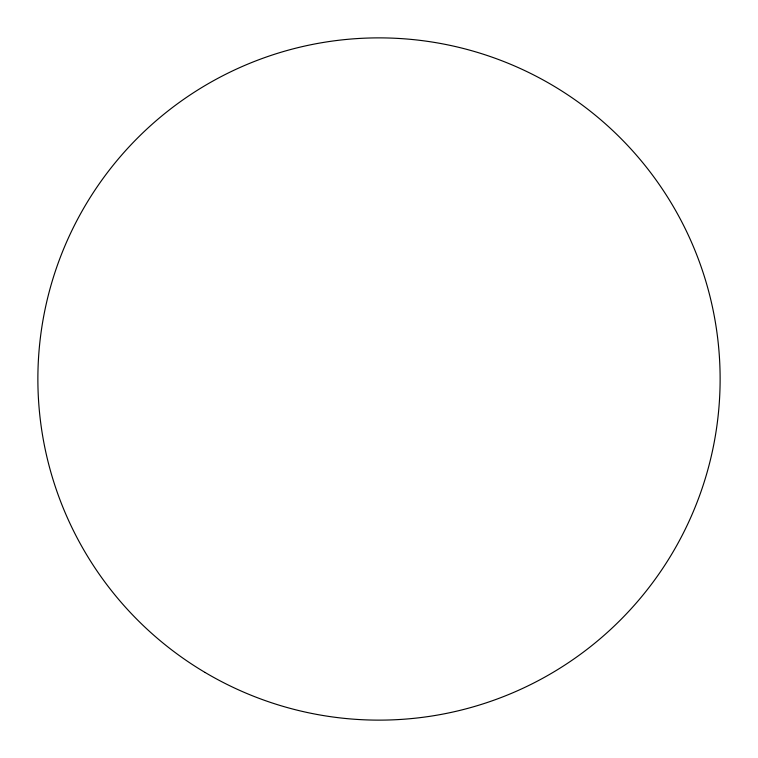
<?xml version="1.0" encoding="UTF-8"?>
<svg xmlns="http://www.w3.org/2000/svg" width="758" height="758" viewBox="0 0 758 758"><rect width="100%" height="100%" fill="white"/><g stroke="black" fill="none" stroke-linecap="round" stroke-linejoin="round"><path stroke-width="1.14" d="M205.048 672.441A341.119 341.119 0 0 0 720.1 382.932A341.119 341.119 0 0 0 211.852 81.637A341.119 341.119 0 0 0 205.048 672.441"/></g></svg>
